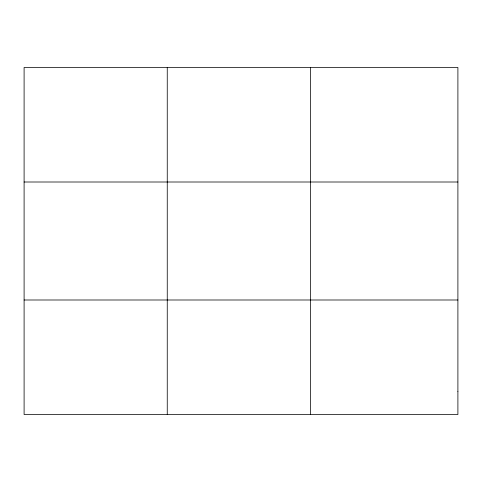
<?xml version="1.0" encoding="UTF-8"?>
<svg xmlns="http://www.w3.org/2000/svg" width="482" height="482" viewBox="0 0 482 482"><rect width="100%" height="100%" fill="white"/><g stroke="black" fill="none" stroke-linecap="round" stroke-linejoin="round"><path stroke-width="0.72" d="M167.254 414.514L167.254 67.486M310.408 414.514L310.408 67.486M24.1 182.003L457.9 182.003M24.1 299.997L457.9 299.997M457.9 391.613L457.9 414.514L24.1 414.514L24.1 67.486L457.9 67.486L457.9 391.613"/></g></svg>
